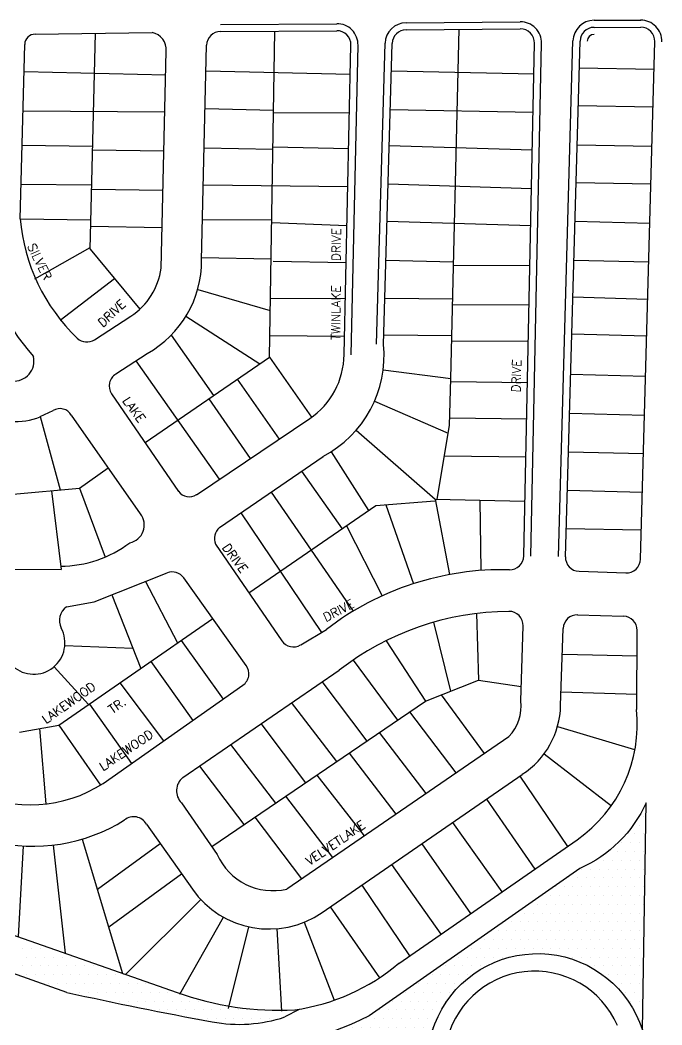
# Model space of a CAD drawing. Extents: x 2010 to 9864, y 25 to 4476.
# Drawn here: x 5703 to 6614, y 1479 to 2905 of the extents above; entities that cross this region are included whole.
import ezdxf

# ---------------------------------------------------------------- set-up
doc = ezdxf.new("R2010")
doc.units = 0
doc.header["$LTSCALE"] = 200
doc.layers.get('0').update_dxf_attribs({"color": 5, "linetype": 'CONTINUOUS'})
for name, color, linetype in [('BMPRLINE', 2, 'CONTINUOUS'), ('BMPRTXT', 2, 'CONTINUOUS'), ('BMRDS', 3, 'CONTINUOUS'), ('BMSTR', 3, 'CONTINUOUS'), ('BMSTRTXT', 2, 'CONTINUOUS')]:
    doc.layers.add(name, color=color, linetype=linetype)
doc.styles.add('8', font='ROMAND', dxfattribs={"oblique": 3, "height": 25})
doc.styles.get("Standard").update_dxf_attribs({"font": 'romans'})

# ---------------------------------------------------------------- blocks, each defined once
blk = doc.blocks.new('*X5')
at = {"color": 0}
for p, q in [((6581.25, 1912.5), (6581.25, 1912.5)), ((6587.5, 1925), (6587.5, 1925)), ((6575, 1900), (6575, 1900)), ((6587.5, 1900), (6587.5, 1900)), ((6556.25, 1887.5), (6556.25, 1887.5)), ((6568.75, 1887.5), (6568.75, 1887.5)), ((6581.25, 1887.5), (6581.25, 1887.5)), ((6537.5, 1875), (6537.5, 1875)), ((6550, 1875), (6550, 1875)), ((6562.5, 1875), (6562.5, 1875)), ((6575, 1875), (6575, 1875)), ((6587.5, 1875), (6587.5, 1875)), ((6531.25, 1862.5), (6531.25, 1862.5)), ((6543.75, 1862.5), (6543.75, 1862.5)), ((6556.25, 1862.5), (6556.25, 1862.5)), ((6568.75, 1862.5), (6568.75, 1862.5)), ((6581.25, 1862.5), (6581.25, 1862.5)), ((6500, 1850), (6500, 1850)), ((6512.5, 1850), (6512.5, 1850)), ((6525, 1850), (6525, 1850)), ((6537.5, 1850), (6537.5, 1850)), ((6550, 1850), (6550, 1850)), ((6562.5, 1850), (6562.5, 1850)), ((6575, 1850), (6575, 1850)), ((6587.5, 1850), (6587.5, 1850)), ((6481.25, 1837.5), (6481.25, 1837.5)), ((6493.75, 1837.5), (6493.75, 1837.5)), ((6506.25, 1837.5), (6506.25, 1837.5)), ((6518.75, 1837.5), (6518.75, 1837.5)), ((6531.25, 1837.5), (6531.25, 1837.5)), ((6543.75, 1837.5), (6543.75, 1837.5)), ((6556.25, 1837.5), (6556.25, 1837.5)), ((6568.75, 1837.5), (6568.75, 1837.5)), ((6581.25, 1837.5), (6581.25, 1837.5)), ((6443.75, 1812.5), (6443.75, 1812.5)), ((6456.25, 1812.5), (6456.25, 1812.5)), ((6462.5, 1825), (6462.5, 1825)), ((6468.75, 1812.5), (6468.75, 1812.5)), ((6475, 1825), (6475, 1825)), ((6481.25, 1812.5), (6481.25, 1812.5)), ((6487.5, 1825), (6487.5, 1825)), ((6493.75, 1812.5), (6493.75, 1812.5)), ((6500, 1825), (6500, 1825)), ((6506.25, 1812.5), (6506.25, 1812.5)), ((6512.5, 1825), (6512.5, 1825)), ((6518.75, 1812.5), (6518.75, 1812.5)), ((6525, 1825), (6525, 1825)), ((6531.25, 1812.5), (6531.25, 1812.5)), ((6537.5, 1825), (6537.5, 1825)), ((6543.75, 1812.5), (6543.75, 1812.5)), ((6550, 1825), (6550, 1825)), ((6556.25, 1812.5), (6556.25, 1812.5)), ((6562.5, 1825), (6562.5, 1825)), ((6568.75, 1812.5), (6568.75, 1812.5)), ((6575, 1825), (6575, 1825)), ((6581.25, 1812.5), (6581.25, 1812.5)), ((6587.5, 1825), (6587.5, 1825)), ((6425, 1800), (6425, 1800)), ((6437.5, 1800), (6437.5, 1800)), ((6450, 1800), (6450, 1800)), ((6462.5, 1800), (6462.5, 1800)), ((6475, 1800), (6475, 1800)), ((6487.5, 1800), (6487.5, 1800)), ((6500, 1800), (6500, 1800)), ((6512.5, 1800), (6512.5, 1800)), ((6525, 1800), (6525, 1800)), ((6537.5, 1800), (6537.5, 1800)), ((6550, 1800), (6550, 1800)), ((6562.5, 1800), (6562.5, 1800)), ((6575, 1800), (6575, 1800)), ((6587.5, 1800), (6587.5, 1800)), ((6418.75, 1787.5), (6418.75, 1787.5)), ((6431.25, 1787.5), (6431.25, 1787.5)), ((6443.75, 1787.5), (6443.75, 1787.5)), ((6456.25, 1787.5), (6456.25, 1787.5)), ((6468.75, 1787.5), (6468.75, 1787.5)), ((6481.25, 1787.5), (6481.25, 1787.5)), ((6493.75, 1787.5), (6493.75, 1787.5)), ((6506.25, 1787.5), (6506.25, 1787.5)), ((6518.75, 1787.5), (6518.75, 1787.5)), ((6531.25, 1787.5), (6531.25, 1787.5)), ((6543.75, 1787.5), (6543.75, 1787.5)), ((6556.25, 1787.5), (6556.25, 1787.5)), ((6568.75, 1787.5), (6568.75, 1787.5)), ((6581.25, 1787.5), (6581.25, 1787.5)), ((6400, 1775), (6400, 1775)), ((6412.5, 1775), (6412.5, 1775)), ((6425, 1775), (6425, 1775)), ((6437.5, 1775), (6437.5, 1775)), ((6450, 1775), (6450, 1775)), ((6462.5, 1775), (6462.5, 1775)), ((6475, 1775), (6475, 1775)), ((6487.5, 1775), (6487.5, 1775)), ((6500, 1775), (6500, 1775)), ((6512.5, 1775), (6512.5, 1775)), ((6525, 1775), (6525, 1775)), ((6537.5, 1775), (6537.5, 1775)), ((6550, 1775), (6550, 1775)), ((6562.5, 1775), (6562.5, 1775)), ((6575, 1775), (6575, 1775)), ((6587.5, 1775), (6587.5, 1775)), ((6381.25, 1762.5), (6381.25, 1762.5)), ((6393.75, 1762.5), (6393.75, 1762.5)), ((6406.25, 1762.5), (6406.25, 1762.5)), ((6418.75, 1762.5), (6418.75, 1762.5)), ((6431.25, 1762.5), (6431.25, 1762.5)), ((6443.75, 1762.5), (6443.75, 1762.5)), ((6456.25, 1762.5), (6456.25, 1762.5)), ((6468.75, 1762.5), (6468.75, 1762.5)), ((6481.25, 1762.5), (6481.25, 1762.5)), ((6493.75, 1762.5), (6493.75, 1762.5)), ((6506.25, 1762.5), (6506.25, 1762.5)), ((6518.75, 1762.5), (6518.75, 1762.5)), ((6531.25, 1762.5), (6531.25, 1762.5)), ((6543.75, 1762.5), (6543.75, 1762.5)), ((6556.25, 1762.5), (6556.25, 1762.5)), ((6568.75, 1762.5), (6568.75, 1762.5)), ((6581.25, 1762.5), (6581.25, 1762.5)), ((6362.5, 1750), (6362.5, 1750)), ((6375, 1750), (6375, 1750)), ((6387.5, 1750), (6387.5, 1750)), ((6400, 1750), (6400, 1750)), ((6412.5, 1750), (6412.5, 1750)), ((6425, 1750), (6425, 1750)), ((6437.5, 1750), (6437.5, 1750)), ((6450, 1750), (6450, 1750)), ((6462.5, 1750), (6462.5, 1750)), ((6475, 1750), (6475, 1750)), ((6487.5, 1750), (6487.5, 1750)), ((6500, 1750), (6500, 1750)), ((6512.5, 1750), (6512.5, 1750)), ((6525, 1750), (6525, 1750)), ((6537.5, 1750), (6537.5, 1750)), ((6550, 1750), (6550, 1750)), ((6562.5, 1750), (6562.5, 1750)), ((6575, 1750), (6575, 1750)), ((6587.5, 1750), (6587.5, 1750)), ((6343.75, 1737.5), (6343.75, 1737.5)), ((6356.25, 1737.5), (6356.25, 1737.5)), ((6368.75, 1737.5), (6368.75, 1737.5)), ((6381.25, 1737.5), (6381.25, 1737.5)), ((6393.75, 1737.5), (6393.75, 1737.5)), ((6406.25, 1737.5), (6406.25, 1737.5)), ((6418.75, 1737.5), (6418.75, 1737.5)), ((6431.25, 1737.5), (6431.25, 1737.5)), ((6443.75, 1737.5), (6443.75, 1737.5)), ((6456.25, 1737.5), (6456.25, 1737.5)), ((6468.75, 1737.5), (6468.75, 1737.5)), ((6481.25, 1737.5), (6481.25, 1737.5)), ((6493.75, 1737.5), (6493.75, 1737.5)), ((6506.25, 1737.5), (6506.25, 1737.5)), ((6518.75, 1737.5), (6518.75, 1737.5)), ((6531.25, 1737.5), (6531.25, 1737.5)), ((6543.75, 1737.5), (6543.75, 1737.5)), ((6556.25, 1737.5), (6556.25, 1737.5)), ((6568.75, 1737.5), (6568.75, 1737.5)), ((6581.25, 1737.5), (6581.25, 1737.5)), ((6306.25, 1712.5), (6306.25, 1712.5)), ((6318.75, 1712.5), (6318.75, 1712.5)), ((6325, 1725), (6325, 1725)), ((6331.25, 1712.5), (6331.25, 1712.5)), ((6337.5, 1725), (6337.5, 1725)), ((6343.75, 1712.5), (6343.75, 1712.5)), ((6350, 1725), (6350, 1725)), ((6356.25, 1712.5), (6356.25, 1712.5)), ((6362.5, 1725), (6362.5, 1725)), ((6375, 1725), (6375, 1725)), ((6387.5, 1725), (6387.5, 1725)), ((6487.5, 1725), (6487.5, 1725)), ((6500, 1725), (6500, 1725)), ((6512.5, 1725), (6512.5, 1725)), ((6518.75, 1712.5), (6518.75, 1712.5)), ((6525, 1725), (6525, 1725)), ((6531.25, 1712.5), (6531.25, 1712.5)), ((6537.5, 1725), (6537.5, 1725)), ((6543.75, 1712.5), (6543.75, 1712.5)), ((6550, 1725), (6550, 1725)), ((6556.25, 1712.5), (6556.25, 1712.5)), ((6562.5, 1725), (6562.5, 1725)), ((6568.75, 1712.5), (6568.75, 1712.5)), ((6575, 1725), (6575, 1725)), ((6581.25, 1712.5), (6581.25, 1712.5)), ((6587.5, 1725), (6587.5, 1725)), ((6287.5, 1700), (6287.5, 1700)), ((6300, 1700), (6300, 1700)), ((6312.5, 1700), (6312.5, 1700)), ((6325, 1700), (6325, 1700)), ((6337.5, 1700), (6337.5, 1700)), ((6537.5, 1700), (6537.5, 1700)), ((6550, 1700), (6550, 1700)), ((6562.5, 1700), (6562.5, 1700)), ((6575, 1700), (6575, 1700)), ((6268.75, 1687.5), (6268.75, 1687.5)), ((6281.25, 1687.5), (6281.25, 1687.5)), ((6293.75, 1687.5), (6293.75, 1687.5)), ((6306.25, 1687.5), (6306.25, 1687.5)), ((6318.75, 1687.5), (6318.75, 1687.5)), ((6556.25, 1687.5), (6556.25, 1687.5)), ((6568.75, 1687.5), (6568.75, 1687.5)), ((6581.25, 1687.5), (6581.25, 1687.5)), ((6250, 1675), (6250, 1675)), ((6262.5, 1675), (6262.5, 1675)), ((6275, 1675), (6275, 1675)), ((6287.5, 1675), (6287.5, 1675)), ((6300, 1675), (6300, 1675)), ((6312.5, 1675), (6312.5, 1675)), ((6562.5, 1675), (6562.5, 1675)), ((6575, 1675), (6575, 1675)), ((6231.25, 1662.5), (6231.25, 1662.5)), ((6243.75, 1662.5), (6243.75, 1662.5)), ((6256.25, 1662.5), (6256.25, 1662.5)), ((6268.75, 1662.5), (6268.75, 1662.5)), ((6281.25, 1662.5), (6281.25, 1662.5)), ((6293.75, 1662.5), (6293.75, 1662.5)), ((6306.25, 1662.5), (6306.25, 1662.5)), ((6568.75, 1662.5), (6568.75, 1662.5)), ((6581.25, 1662.5), (6581.25, 1662.5)), ((6212.5, 1650), (6212.5, 1650)), ((6225, 1650), (6225, 1650)), ((6237.5, 1650), (6237.5, 1650)), ((6250, 1650), (6250, 1650)), ((6262.5, 1650), (6262.5, 1650)), ((6275, 1650), (6275, 1650)), ((6287.5, 1650), (6287.5, 1650)), ((6300, 1650), (6300, 1650)), ((6575, 1650), (6575, 1650)), ((6193.75, 1637.5), (6193.75, 1637.5)), ((6206.25, 1637.5), (6206.25, 1637.5)), ((6218.75, 1637.5), (6218.75, 1637.5)), ((6231.25, 1637.5), (6231.25, 1637.5)), ((6243.75, 1637.5), (6243.75, 1637.5)), ((6256.25, 1637.5), (6256.25, 1637.5)), ((6268.75, 1637.5), (6268.75, 1637.5)), ((6281.25, 1637.5), (6281.25, 1637.5)), ((6293.75, 1637.5), (6293.75, 1637.5)), ((6581.25, 1637.5), (6581.25, 1637.5)), ((6131.25, 1612.5), (6131.25, 1612.5)), ((6143.75, 1612.5), (6143.75, 1612.5)), ((6156.25, 1612.5), (6156.25, 1612.5)), ((6162.5, 1625), (6162.5, 1625)), ((6168.75, 1612.5), (6168.75, 1612.5)), ((6175, 1625), (6175, 1625)), ((6181.25, 1612.5), (6181.25, 1612.5)), ((6187.5, 1625), (6187.5, 1625)), ((6193.75, 1612.5), (6193.75, 1612.5)), ((6200, 1625), (6200, 1625)), ((6206.25, 1612.5), (6206.25, 1612.5)), ((6212.5, 1625), (6212.5, 1625)), ((6218.75, 1612.5), (6218.75, 1612.5)), ((6225, 1625), (6225, 1625)), ((6231.25, 1612.5), (6231.25, 1612.5)), ((6237.5, 1625), (6237.5, 1625)), ((6243.75, 1612.5), (6243.75, 1612.5)), ((6250, 1625), (6250, 1625)), ((6256.25, 1612.5), (6256.25, 1612.5)), ((6262.5, 1625), (6262.5, 1625)), ((6268.75, 1612.5), (6268.75, 1612.5)), ((6275, 1625), (6275, 1625)), ((6281.25, 1612.5), (6281.25, 1612.5)), ((6287.5, 1625), (6287.5, 1625)), ((6075, 1600), (6075, 1600)), ((6087.5, 1600), (6087.5, 1600)), ((6100, 1600), (6100, 1600)), ((6112.5, 1600), (6112.5, 1600)), ((6125, 1600), (6125, 1600)), ((6137.5, 1600), (6137.5, 1600)), ((6150, 1600), (6150, 1600)), ((6162.5, 1600), (6162.5, 1600)), ((6175, 1600), (6175, 1600)), ((6187.5, 1600), (6187.5, 1600)), ((6200, 1600), (6200, 1600)), ((6212.5, 1600), (6212.5, 1600)), ((6225, 1600), (6225, 1600)), ((6237.5, 1600), (6237.5, 1600)), ((6250, 1600), (6250, 1600)), ((6262.5, 1600), (6262.5, 1600)), ((6275, 1600), (6275, 1600)), ((6018.75, 1587.5), (6018.75, 1587.5)), ((6031.25, 1587.5), (6031.25, 1587.5)), ((6043.75, 1587.5), (6043.75, 1587.5)), ((6056.25, 1587.5), (6056.25, 1587.5)), ((6068.75, 1587.5), (6068.75, 1587.5)), ((6081.25, 1587.5), (6081.25, 1587.5)), ((6093.75, 1587.5), (6093.75, 1587.5)), ((6106.25, 1587.5), (6106.25, 1587.5)), ((6118.75, 1587.5), (6118.75, 1587.5)), ((6131.25, 1587.5), (6131.25, 1587.5)), ((6143.75, 1587.5), (6143.75, 1587.5)), ((6156.25, 1587.5), (6156.25, 1587.5)), ((6168.75, 1587.5), (6168.75, 1587.5)), ((6181.25, 1587.5), (6181.25, 1587.5)), ((6193.75, 1587.5), (6193.75, 1587.5)), ((6206.25, 1587.5), (6206.25, 1587.5)), ((6218.75, 1587.5), (6218.75, 1587.5)), ((6231.25, 1587.5), (6231.25, 1587.5)), ((6243.75, 1587.5), (6243.75, 1587.5)), ((6256.25, 1587.5), (6256.25, 1587.5)), ((6268.75, 1587.5), (6268.75, 1587.5)), ((6281.25, 1587.5), (6281.25, 1587.5)), ((6050, 1575), (6050, 1575)), ((6062.5, 1575), (6062.5, 1575)), ((6075, 1575), (6075, 1575)), ((6087.5, 1575), (6087.5, 1575)), ((6100, 1575), (6100, 1575)), ((6112.5, 1575), (6112.5, 1575)), ((6125, 1575), (6125, 1575)), ((6137.5, 1575), (6137.5, 1575)), ((6150, 1575), (6150, 1575)), ((6162.5, 1575), (6162.5, 1575)), ((6175, 1575), (6175, 1575)), ((6187.5, 1575), (6187.5, 1575)), ((6200, 1575), (6200, 1575)), ((6212.5, 1575), (6212.5, 1575)), ((6225, 1575), (6225, 1575)), ((6237.5, 1575), (6237.5, 1575)), ((6250, 1575), (6250, 1575)), ((6262.5, 1575), (6262.5, 1575)), ((6275, 1575), (6275, 1575)), ((6081.25, 1562.5), (6081.25, 1562.5)), ((6093.75, 1562.5), (6093.75, 1562.5)), ((6106.25, 1562.5), (6106.25, 1562.5)), ((6118.75, 1562.5), (6118.75, 1562.5)), ((6131.25, 1562.5), (6131.25, 1562.5)), ((6143.75, 1562.5), (6143.75, 1562.5)), ((6156.25, 1562.5), (6156.25, 1562.5)), ((6168.75, 1562.5), (6168.75, 1562.5)), ((6181.25, 1562.5), (6181.25, 1562.5)), ((6193.75, 1562.5), (6193.75, 1562.5)), ((6206.25, 1562.5), (6206.25, 1562.5)), ((6218.75, 1562.5), (6218.75, 1562.5)), ((6231.25, 1562.5), (6231.25, 1562.5)), ((6243.75, 1562.5), (6243.75, 1562.5)), ((6256.25, 1562.5), (6256.25, 1562.5)), ((6268.75, 1562.5), (6268.75, 1562.5)), ((6125, 1550), (6125, 1550)), ((6137.5, 1550), (6137.5, 1550)), ((6150, 1550), (6150, 1550)), ((6162.5, 1550), (6162.5, 1550)), ((6175, 1550), (6175, 1550)), ((6187.5, 1550), (6187.5, 1550)), ((6200, 1550), (6200, 1550)), ((6212.5, 1550), (6212.5, 1550)), ((6225, 1550), (6225, 1550)), ((6237.5, 1550), (6237.5, 1550)), ((6250, 1550), (6250, 1550)), ((6262.5, 1550), (6262.5, 1550)), ((6275, 1550), (6275, 1550)), ((6156.25, 1537.5), (6156.25, 1537.5)), ((6168.75, 1537.5), (6168.75, 1537.5)), ((6181.25, 1537.5), (6181.25, 1537.5)), ((6193.75, 1537.5), (6193.75, 1537.5)), ((6206.25, 1537.5), (6206.25, 1537.5)), ((6218.75, 1537.5), (6218.75, 1537.5)), ((6231.25, 1537.5), (6231.25, 1537.5)), ((6243.75, 1537.5), (6243.75, 1537.5)), ((6256.25, 1537.5), (6256.25, 1537.5)), ((6268.75, 1537.5), (6268.75, 1537.5)), ((6281.25, 1537.5), (6281.25, 1537.5)), ((6187.5, 1525), (6187.5, 1525)), ((6200, 1525), (6200, 1525)), ((6212.5, 1525), (6212.5, 1525)), ((6225, 1525), (6225, 1525)), ((6231.25, 1512.5), (6231.25, 1512.5)), ((6237.5, 1525), (6237.5, 1525)), ((6243.75, 1512.5), (6243.75, 1512.5)), ((6250, 1525), (6250, 1525)), ((6256.25, 1512.5), (6256.25, 1512.5)), ((6262.5, 1525), (6262.5, 1525)), ((6268.75, 1512.5), (6268.75, 1512.5)), ((6275, 1525), (6275, 1525)), ((6281.25, 1512.5), (6281.25, 1512.5)), ((6287.5, 1525), (6287.5, 1525)), ((6262.5, 1500), (6262.5, 1500)), ((6275, 1500), (6275, 1500)), ((6287.5, 1500), (6287.5, 1500)), ((6293.75, 1487.5), (6293.75, 1487.5)), ((6306.25, 1487.5), (6306.25, 1487.5))]:
    blk.add_line(p, q, dxfattribs=at)
blk = doc.blocks.new('*X2')
at = {"color": 0}
for p, q in [((5706.25, 1737.5), (5706.25, 1737.5)), ((5718.75, 1737.5), (5718.75, 1737.5)), ((5731.25, 1737.5), (5731.25, 1737.5)), ((5743.75, 1737.5), (5743.75, 1737.5)), ((5706.25, 1712.5), (5706.25, 1712.5)), ((5712.5, 1725), (5712.5, 1725)), ((5718.75, 1712.5), (5718.75, 1712.5)), ((5725, 1725), (5725, 1725)), ((5731.25, 1712.5), (5731.25, 1712.5)), ((5737.5, 1725), (5737.5, 1725)), ((5743.75, 1712.5), (5743.75, 1712.5)), ((5750, 1725), (5750, 1725)), ((5756.25, 1712.5), (5756.25, 1712.5)), ((5762.5, 1725), (5762.5, 1725)), ((5768.75, 1712.5), (5768.75, 1712.5)), ((5775, 1725), (5775, 1725)), ((5781.25, 1712.5), (5781.25, 1712.5)), ((5793.75, 1712.5), (5793.75, 1712.5)), ((5806.25, 1712.5), (5806.25, 1712.5)), ((5712.5, 1700), (5712.5, 1700)), ((5725, 1700), (5725, 1700)), ((5737.5, 1700), (5737.5, 1700)), ((5750, 1700), (5750, 1700)), ((5762.5, 1700), (5762.5, 1700)), ((5775, 1700), (5775, 1700)), ((5787.5, 1700), (5787.5, 1700)), ((5800, 1700), (5800, 1700)), ((5812.5, 1700), (5812.5, 1700)), ((5825, 1700), (5825, 1700)), ((5837.5, 1700), (5837.5, 1700)), ((5850, 1700), (5850, 1700)), ((5743.75, 1687.5), (5743.75, 1687.5)), ((5756.25, 1687.5), (5756.25, 1687.5)), ((5768.75, 1687.5), (5768.75, 1687.5)), ((5781.25, 1687.5), (5781.25, 1687.5)), ((5793.75, 1687.5), (5793.75, 1687.5)), ((5806.25, 1687.5), (5806.25, 1687.5)), ((5818.75, 1687.5), (5818.75, 1687.5)), ((5831.25, 1687.5), (5831.25, 1687.5)), ((5843.75, 1687.5), (5843.75, 1687.5)), ((5856.25, 1687.5), (5856.25, 1687.5)), ((5868.75, 1687.5), (5868.75, 1687.5)), ((5881.25, 1687.5), (5881.25, 1687.5)), ((5775, 1675), (5775, 1675)), ((5787.5, 1675), (5787.5, 1675)), ((5800, 1675), (5800, 1675)), ((5812.5, 1675), (5812.5, 1675)), ((5825, 1675), (5825, 1675)), ((5837.5, 1675), (5837.5, 1675)), ((5850, 1675), (5850, 1675)), ((5862.5, 1675), (5862.5, 1675)), ((5875, 1675), (5875, 1675)), ((5887.5, 1675), (5887.5, 1675)), ((5900, 1675), (5900, 1675)), ((5912.5, 1675), (5912.5, 1675)), ((5925, 1675), (5925, 1675)), ((5831.25, 1662.5), (5831.25, 1662.5)), ((5843.75, 1662.5), (5843.75, 1662.5)), ((5856.25, 1662.5), (5856.25, 1662.5)), ((5868.75, 1662.5), (5868.75, 1662.5)), ((5881.25, 1662.5), (5881.25, 1662.5)), ((5893.75, 1662.5), (5893.75, 1662.5)), ((5906.25, 1662.5), (5906.25, 1662.5)), ((5918.75, 1662.5), (5918.75, 1662.5)), ((5931.25, 1662.5), (5931.25, 1662.5)), ((5943.75, 1662.5), (5943.75, 1662.5)), ((5956.25, 1662.5), (5956.25, 1662.5)), ((5887.5, 1650), (5887.5, 1650)), ((5900, 1650), (5900, 1650)), ((5912.5, 1650), (5912.5, 1650)), ((5925, 1650), (5925, 1650)), ((5937.5, 1650), (5937.5, 1650)), ((5950, 1650), (5950, 1650)), ((5962.5, 1650), (5962.5, 1650)), ((5975, 1650), (5975, 1650)), ((5987.5, 1650), (5987.5, 1650)), ((6000, 1650), (6000, 1650)), ((6012.5, 1650), (6012.5, 1650)), ((6025, 1650), (6025, 1650)), ((6037.5, 1650), (6037.5, 1650)), ((5956.25, 1637.5), (5956.25, 1637.5)), ((5968.75, 1637.5), (5968.75, 1637.5)), ((5981.25, 1637.5), (5981.25, 1637.5)), ((5993.75, 1637.5), (5993.75, 1637.5)), ((6006.25, 1637.5), (6006.25, 1637.5)), ((6018.75, 1637.5), (6018.75, 1637.5)), ((6031.25, 1637.5), (6031.25, 1637.5)), ((6043.75, 1637.5), (6043.75, 1637.5)), ((6056.25, 1637.5), (6056.25, 1637.5)), ((6068.75, 1637.5), (6068.75, 1637.5))]:
    blk.add_line(p, q, dxfattribs=at)

msp = doc.modelspace()

# ---------------------------------------------------------------- linework, layer by layer
at = {"layer": 'BMPRLINE'}
for p, q in [((5802.1, 2580.2), (5809.6, 2886.7)), ((6056.8, 2427.1), (6064.3, 2889.8)), ((6314, 2396.6), (6326.2, 2892.4)), ((5708.3, 2832.3), (5909.4, 2827.7)), ((5966.7, 2833.3), (6171.4, 2828.5)), ((6229.7, 2833.6), (6431.9, 2829.1)), ((6496.5, 2837.7), (6602.6, 2835.6)), ((6494.9, 2784.3), (6601.1, 2782.4)), ((5706.9, 2776.8), (5908.2, 2775.2)), ((5965.4, 2780), (6062.5, 2777.4)), ((6062.4, 2774.2), (6170.2, 2773.7)), ((6228.2, 2778.7), (6430.8, 2774.6)), ((5705.6, 2728), (5805.7, 2726.7)), ((6061.6, 2725.3), (6169.1, 2723.4)), ((6226.7, 2727.5), (6429.7, 2721.4)), ((6493.4, 2728.3), (6599.6, 2726.4)), ((5805.6, 2721.5), (5906.9, 2719.8)), ((5964.1, 2724.3), (6061.6, 2722.4)), ((5704.1, 2672.5), (5804.3, 2671.6)), ((5962.9, 2671.8), (6167.9, 2669.1)), ((6225.1, 2672.9), (6428.6, 2666.3)), ((6491.9, 2674.8), (6598.1, 2673.2)), ((5804.2, 2665.2), (5905.6, 2664.1)), ((5702.9, 2623.4), (5803.1, 2622)), ((5802.9, 2612.9), (5904.4, 2611.1)), ((5961.7, 2622.3), (6060, 2621.7)), ((6059.9, 2617.9), (6166.7, 2613.8)), ((6223.6, 2620.2), (6427.5, 2613.8)), ((6490.3, 2620.1), (6596.5, 2617.3)), ((5723.9, 2538.2), (5802.1, 2582.5)), ((5802.1, 2580.2), (5872.9, 2495.2)), ((5960.4, 2568.2), (6059.1, 2566.5)), ((6062, 2563.2), (6165.5, 2561.5)), ((6222.1, 2564.5), (6318.1, 2562.3)), ((6318, 2557.7), (6426.3, 2557)), ((6488.7, 2564.6), (6595, 2562.1)), ((5759.6, 2479.5), (5836.7, 2538.6)), ((5954.8, 2523), (6057.9, 2493.2)), ((6487.3, 2512.4), (6593.5, 2509)), ((6058.1, 2510.8), (6164.4, 2510.4)), ((6220.5, 2510.5), (6316.8, 2509.5)), ((6316.6, 2501.5), (6425.1, 2501)), ((5938.2, 2485.1), (6043, 2417.6)), ((5917.2, 2458.1), (5977.2, 2372.4)), ((6057.3, 2457.7), (6163.2, 2456.6)), ((6219, 2458.6), (6315.5, 2457.4)), ((6485.8, 2460.1), (6592.1, 2457.3)), ((6315.3, 2450.2), (6424.1, 2449.7)), ((5880.1, 2305.7), (6056.8, 2427.1)), ((6056.8, 2427.1), (6116.6, 2341.5)), ((5867.1, 2421.7), (5985.5, 2253.4)), ((6218.2, 2408.7), (6314, 2396.6)), ((6484.2, 2402.7), (6590.5, 2399.9)), ((6010.7, 2395.4), (6070.3, 2310.4)), ((6312.3, 2329.8), (6314, 2396.6)), ((6313.9, 2392.4), (6422.9, 2391.1)), ((5970.6, 2367.9), (6029.4, 2282.9)), ((6205.9, 2364.2), (6310.5, 2318.9)), ((5731.4, 2342.4), (5759.7, 2238.4)), ((6312.6, 2340.7), (6421.8, 2339.4)), ((6482.6, 2347.5), (6589, 2344.5)), ((6294.6, 2225.1), (6312.3, 2329.8)), ((6180, 2323.3), (6291.9, 2225.2)), ((6144.2, 2292.6), (6197.5, 2209.2)), ((6305, 2286.6), (6420.7, 2285.4)), ((6481.1, 2292.6), (6587.4, 2290.1)), ((5787.3, 2241), (5827.7, 2269.7)), ((6102.4, 2265.2), (6159.7, 2183.1)), ((5693.1, 2232.1), (5787.3, 2241)), ((5787.3, 2241), (5823.4, 2143)), ((5747.5, 2237.2), (5760.9, 2125.3)), ((6059, 2235.3), (6115.7, 2152.8)), ((6479.5, 2237.9), (6585.9, 2235.4)), ((6027.6, 2092.1), (6207.6, 2216.1)), ((6207.6, 2216.1), (6291.4, 2222.7)), ((6221.9, 2217.2), (6261.2, 2105.2)), ((6291.9, 2225.2), (6312.2, 2118.2)), ((6291.9, 2225.2), (6419.4, 2222.4)), ((6355.5, 2223.8), (6356.9, 2124)), ((6015.9, 2205.7), (6130.5, 2036.1)), ((6166.1, 2187.5), (6216.8, 2088)), ((6478, 2183.7), (6584.4, 2181.6)), ((6115.7, 2152.8), (6175.4, 2066.1)), ((5880.2, 2109.2), (5926.2, 2021)), ((5832.8, 2089.5), (5874.1, 1984.9)), ((5757.5, 1904.1), (5976.3, 2055.8)), ((6350.4, 2062.9), (6353.3, 1968.2)), ((6289.4, 2050.4), (6313.6, 1952.4)), ((5766.3, 2017.4), (5862.8, 2013.5)), ((5931.5, 2024.7), (5990.9, 1941.4)), ((6222.5, 2024.3), (6278.1, 1938.4)), ((6472.4, 2005.3), (6578.4, 2002.7)), ((5751, 1987.3), (5799.9, 1933.5)), ((5888.5, 1994.9), (5947.8, 1911.1)), ((6175.4, 1996.7), (6238.5, 1911.5)), ((5844.4, 1964.3), (5906.3, 1881.9)), ((6130.9, 1966.1), (6194.8, 1881.8)), ((6278.1, 1938.4), (6353.3, 1968.2)), ((6353.3, 1968.2), (6414.1, 1959.4)), ((6300.5, 1947.3), (6361.3, 1864.1)), ((6470.6, 1951.5), (6578.1, 1948.5)), ((5801.1, 1934.3), (5860.8, 1849.9)), ((5974.8, 1732), (6278.1, 1938.4)), ((6087.4, 1936.7), (6151.9, 1852.6)), ((6255.6, 1923.1), (6321.2, 1836.5)), ((5701.7, 1894.4), (5757.5, 1904.1)), ((5730.1, 1899.4), (5739.3, 1792.4)), ((5757.5, 1904.1), (5816.9, 1819.3)), ((6044.5, 1906.9), (6107.8, 1822.5)), ((6465.6, 1902.5), (6574.8, 1869.8)), ((6212.6, 1893.9), (6278.5, 1807.2)), ((6001.5, 1876.9), (6065.2, 1793.5)), ((6169.6, 1864.6), (6236.1, 1778.1)), ((6446.7, 1863.8), (6542.2, 1789.9)), ((5957.2, 1846.2), (6020.5, 1763.1)), ((6123.8, 1833.4), (6191.1, 1747.1)), ((6412.2, 1832.1), (6479.6, 1732.1)), ((6079.6, 1803.3), (6146.4, 1716.4)), ((6364.7, 1799.3), (6433.2, 1699.9)), ((6035.7, 1773.5), (6102.2, 1686)), ((6316.6, 1766.1), (6386.7, 1667.7)), ((5790.9, 1742.6), (5848.3, 1551.9)), ((5700.4, 1603.6), (5707.6, 1732.9)), ((5749.8, 1734.1), (5766.8, 1580.4)), ((5812.4, 1671.4), (5901.6, 1736.1)), ((6272.8, 1735.9), (6342.2, 1636.9)), ((6229.8, 1706.3), (6300, 1607.6)), ((5828.5, 1617.9), (5932, 1693.1)), ((6187.6, 1677.2), (6255.6, 1576.8)), ((5852.3, 1550.5), (5959.2, 1656.8)), ((6142.9, 1646.4), (6212.7, 1545.6)), ((5929.4, 1522.4), (5991.5, 1631.6)), ((5998.5, 1502.2), (6027.6, 1618)), ((6067.3, 1615.4), (6074, 1498.1)), ((6105.8, 1624.6), (6148.5, 1513.7))]:
    msp.add_line(p, q, dxfattribs=at)
at = {"layer": 'BMRDS'}
for p, q in [((6583.3, 2139.9), (6603.7, 2874.9)), ((3096.1, 2514.4), (5925.6, 1524.9)), ((5769.1, 1524.9), (3079.6, 2471)), ((6578, 1926.7), (6578.7, 2038.9)), ((6240.2, 1566.1), (6493.4, 1741.6)), ((6098.7, 1500.4), (6078.7, 1490))]:
    msp.add_line(p, q, dxfattribs=at)
msp.add_lwpolyline([(6586.1, 1471.8), (6591.5, 1794, -0.180827), (6497.2, 1700.7), (6198.2, 1491.6, -0.145592), (5977.3, 1449.2), (6311.3, 1330.5, -1.175467), (6586.1, 1471.8, 0.117211)], format="xyb", dxfattribs=at)
for centre, radius, start, end in [((6583.7, 2875.5), 30, 358.4066, 90.2711), ((6583.7, 2875.5), 20, 358.4066, 90.2711), ((6563.3, 2140.5), 20, 267.9742, 358.4066), ((6558.7, 2039), 20, 359.6566, 88.311), ((6377.1, 1906.6), 201.8, 305.1544, 5.6915), ((6052, 1788.7), 291.4, 278.0054, 310.2227), ((6433.1, 1427.1), 128, 23.3771, 243.3634), ((7138.3, 7738.9), 6363.1, 257.57396, 259.4703), ((6070.1, 1923.1), 423.6, 250.0544, 273.0475), ((6013.5, 1687.4), 207.9, 259.4703, 288.2738)]:
    msp.add_arc(centre, radius, start, end, dxfattribs=at)
at = {"layer": 'BMSTR'}
for p, q in [((5987.3, 2899.3), (6152.2, 2900.4)), ((6250.6, 2901.8), (6412.6, 2903.1)), ((6517.4, 2905.2), (6583.6, 2905.5)), ((5724.1, 2885.6), (5890.2, 2887.8)), ((5987.4, 2889.3), (6152.2, 2890.4)), ((6250.7, 2891.8), (6412.7, 2893.1)), ((6517.4, 2895.2), (6583.6, 2895.5)), ((5702.9, 2623.4), (5709.3, 2871)), ((5960.3, 2564.7), (5967.5, 2869.7)), ((6162.6, 2430.5), (6172.4, 2870)), ((6172.6, 2430.3), (6182.4, 2869.7)), ((6208.6, 2445.3), (6220.8, 2872.7)), ((6218.6, 2445), (6230.8, 2872.4)), ((6417.7, 2144.6), (6432.9, 2872.7)), ((6427.7, 2144.4), (6442.9, 2872.5)), ((6466.9, 2143.7), (6487.5, 2876)), ((6476.9, 2143.4), (6497.5, 2875.7)), ((5903, 2553.4), (5910.2, 2861.4)), ((5808.3, 2451.7), (5860, 2485)), ((5838.6, 2403), (5883.1, 2432.1)), ((5832.5, 2375), (5927.7, 2236.3)), ((5731.4, 2342.4), (5749.9, 2351.1)), ((5775.4, 2344.4), (5873.4, 2204.4)), ((5953, 2231.6), (6113.9, 2339.6)), ((5985.6, 2184.8), (6132.7, 2286)), ((5980.1, 2161.4), (6074.2, 2024.1)), ((5443.3, 2126.7), (5760.9, 2125.3)), ((5807.9, 2079.6), (5911.5, 2120.5)), ((6023.8, 1989.1), (5935.1, 2113.6)), ((6496.1, 2122.8), (6562.6, 2120.5)), ((5768.4, 2072.4), (5807.9, 2079.6)), ((6494.1, 2061), (6559.3, 2059)), ((6413.5, 1938.7), (6416.7, 2045.3)), ((6470, 1932.1), (6473.6, 2041.6)), ((6101, 2018.3), (6137.6, 2040.3)), ((5933.8, 1829.9), (6155.8, 1982.3)), ((5820.6, 1821.6), (6019, 1961.2)), ((6081.3, 1671.7), (6396.5, 1888.3)), ((6131.5, 1638.5), (6415.6, 1834.5)), ((5931.9, 1794.1), (5982.5, 1720.9)), ((5882, 1763.9), (5947.4, 1671.3))]:
    msp.add_line(p, q, dxfattribs=at)
for centre, radius, start, end in [((6152.4, 2870.4), 30, 358.7267, 90.3902), ((6250.8, 2871.8), 30, 90.4554, 178.3667), ((6412.9, 2873.1), 30, 358.8109, 90.4554), ((6517.5, 2875.2), 30, 90.2711, 178.3818), ((5724.3, 2870.6), 15, 90.7503, 178.5048), ((5884.9, 2863), 25.4, 356.4174, 77.9187), ((5987.5, 2869.3), 20, 90.3902, 178.6534), ((6152.4, 2870.4), 20, 358.7267, 90.3902), ((6250.8, 2871.8), 20, 90.4554, 178.3667), ((6412.9, 2873.1), 20, 358.8109, 90.4554), ((6517.5, 2875.2), 20, 90.2711, 178.3818), ((6517.5, 2875.2), 10, 90.2711, 178.3818), ((5968.7, 2646.2), 266.8, 184.9093, 226.1747), ((6045.3, 2706), 426.7, 196.0639, 220.6509), ((5809.8, 2563.6), 150.5, 299.1444, 0.4245), ((5806.1, 2566.6), 97.8, 303.4213, 352.24), ((5797.5, 2468.5), 20, 227.4181, 302.8331), ((6058.2, 2429), 161.2, 297.512, 5.7193), ((5694.1, 2421.2), 28.3, 264.8535, 13.9481), ((6052, 2431.3), 110.6, 304.0171, 359.593), ((5849.2, 2386), 20, 121.8357, 213.2461), ((5696.9, 2424.8), 89.4, 265.1872, 292.7455), ((5759.4, 2335.4), 18.4, 29.3557, 121.0934), ((5942.7, 2246.7), 18.2, 214.5692, 304.3251), ((5853.4, 2188.5), 25.6, 281.2484, 38.2741), ((6000.5, 2169), 21.7, 133.2737, 200.3748), ((5759.6, 2292.6), 162.6, 270.2506, 307.4163), ((6397.7, 2145), 20, 268.6013, 358.8109), ((6496.8, 2142.8), 20, 178.3818, 267.9742), ((5918.8, 2101.9), 20, 35.4876, 111.548), ((6387.3, 1715.2), 409.9, 88.6013, 127.5271), ((5783.3, 2052.8), 24.7, 127.1185, 205.1778), ((6398.9, 1670.5), 395.4, 90.3342, 127.9575), ((6396.8, 2045.9), 20, 358.2318, 90.3342), ((6493.6, 2041), 20, 88.311, 178.1461), ((5722.1, 2021), 44.3, 147.8503, 28.6483), ((6090.6, 2035.4), 20, 214.4138, 301.0031), ((6007.5, 1977.5), 20, 305.1107, 35.4876), ((6354, 1930.7), 60, 315.0932, 7.7307), ((6350.4, 1934.8), 119.6, 303.0229, 358.7032), ((5948.6, 1811.2), 23.9, 128.3375, 225.6777), ((5718.1, 1978.8), 187.6, 243.8261, 303.0822), ((5721.5, 1975.7), 243.2, 256.0831, 302.159), ((5864, 1753.5), 20.8, 29.8155, 128.5476), ((6061.3, 1755.3), 86, 203.6318, 283.4392), ((6056, 1747.7), 132.8, 215.1315, 304.6664)]:
    msp.add_arc(centre, radius, start, end, dxfattribs=at)

# ---------------------------------------------------------------- block references
at = {"layer": 'BMRDS'}
for name in ['*X2', '*X5']:
    msp.add_blockref(name, (0, -150), dxfattribs=at)

# ---------------------------------------------------------------- texts
at = {"layer": 'BMPRTXT'}
for s, p in [('LAKEWOOD', (5739.5, 1905.7)), ('TR.', (5833.8, 1919.9))]:
    msp.add_text(s, height=12.5, rotation=35.2216, dxfattribs=at).set_placement(p)
at = {"layer": 'BMSTRTXT', "style": '8', "oblique": 3}
for s, rotation, p in [('TWINLAKE   DRIVE', 89.6454, (6156.9, 2450.6)), ('SILVER', 296.4697, (5712.4, 2584.8)), ('DRIVE', 43.9857, (5820.1, 2468.3)), ('DRIVE', 88.5243, (6412.8, 2376.4)), ('LAKE', 306.8291, (5847.3, 2365)), ('DRIVE', 306.8291, (5988.7, 2156.6)), ('DRIVE', 27.6809, (6136.8, 2050.6)), ('LAKEWOOD', 34.3402, (5820.3, 1838.6)), ('VELVETLAKE', 34.3402, (6113.3, 1704.4))]:
    msp.add_text(s, height=12.5, rotation=rotation, dxfattribs=at).set_placement(p)

doc.saveas('drawing.dxf')
